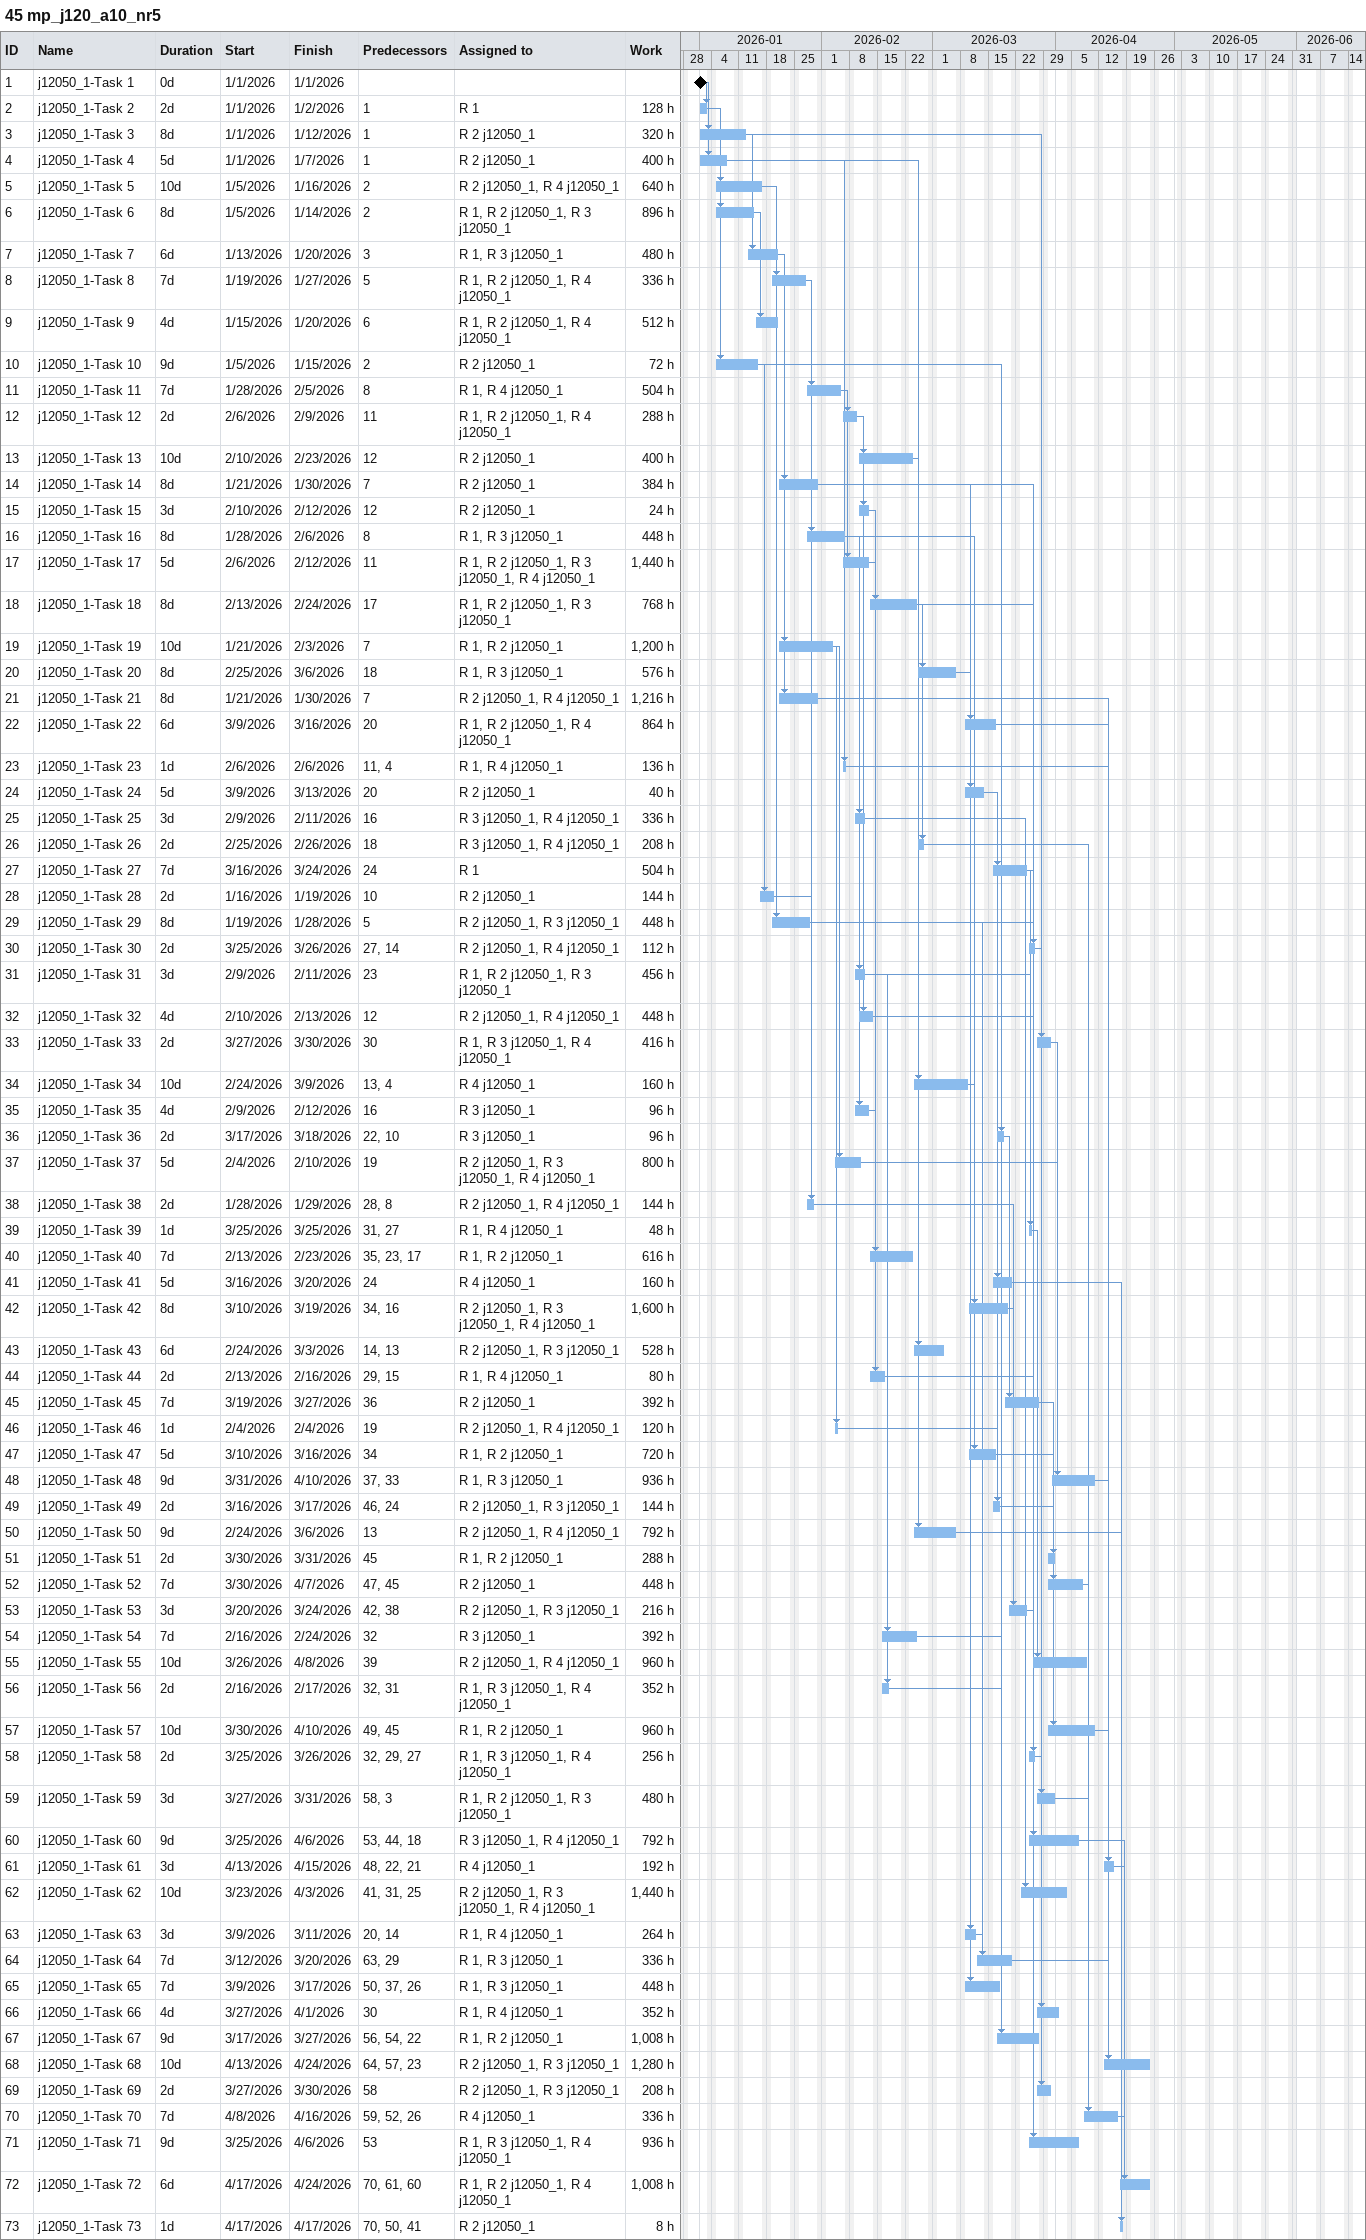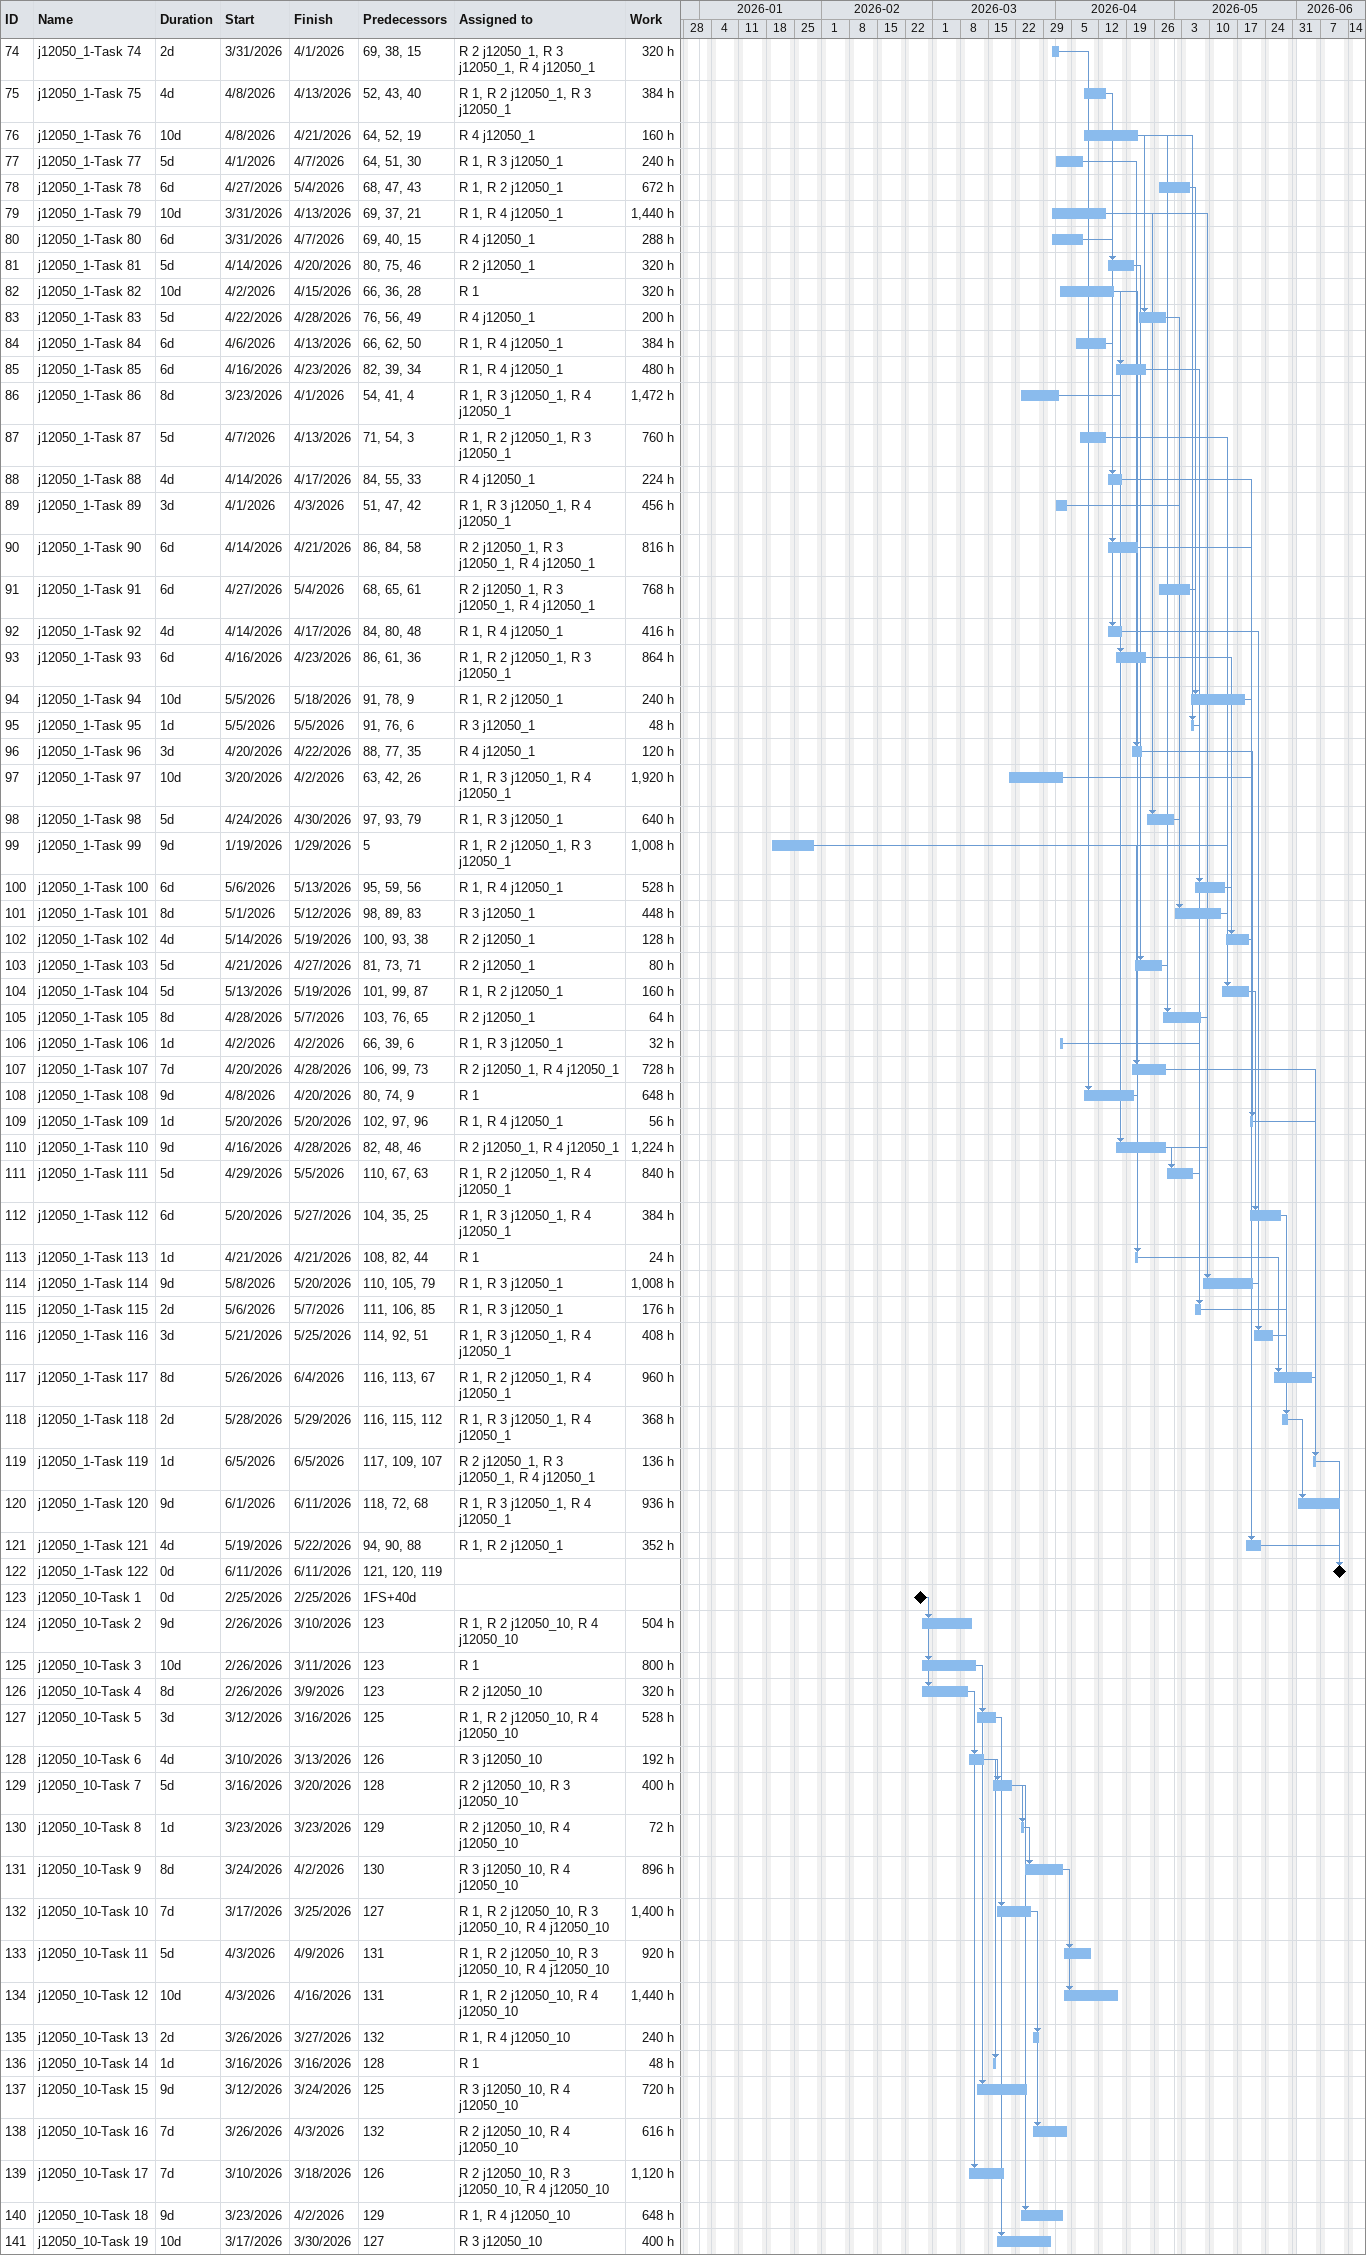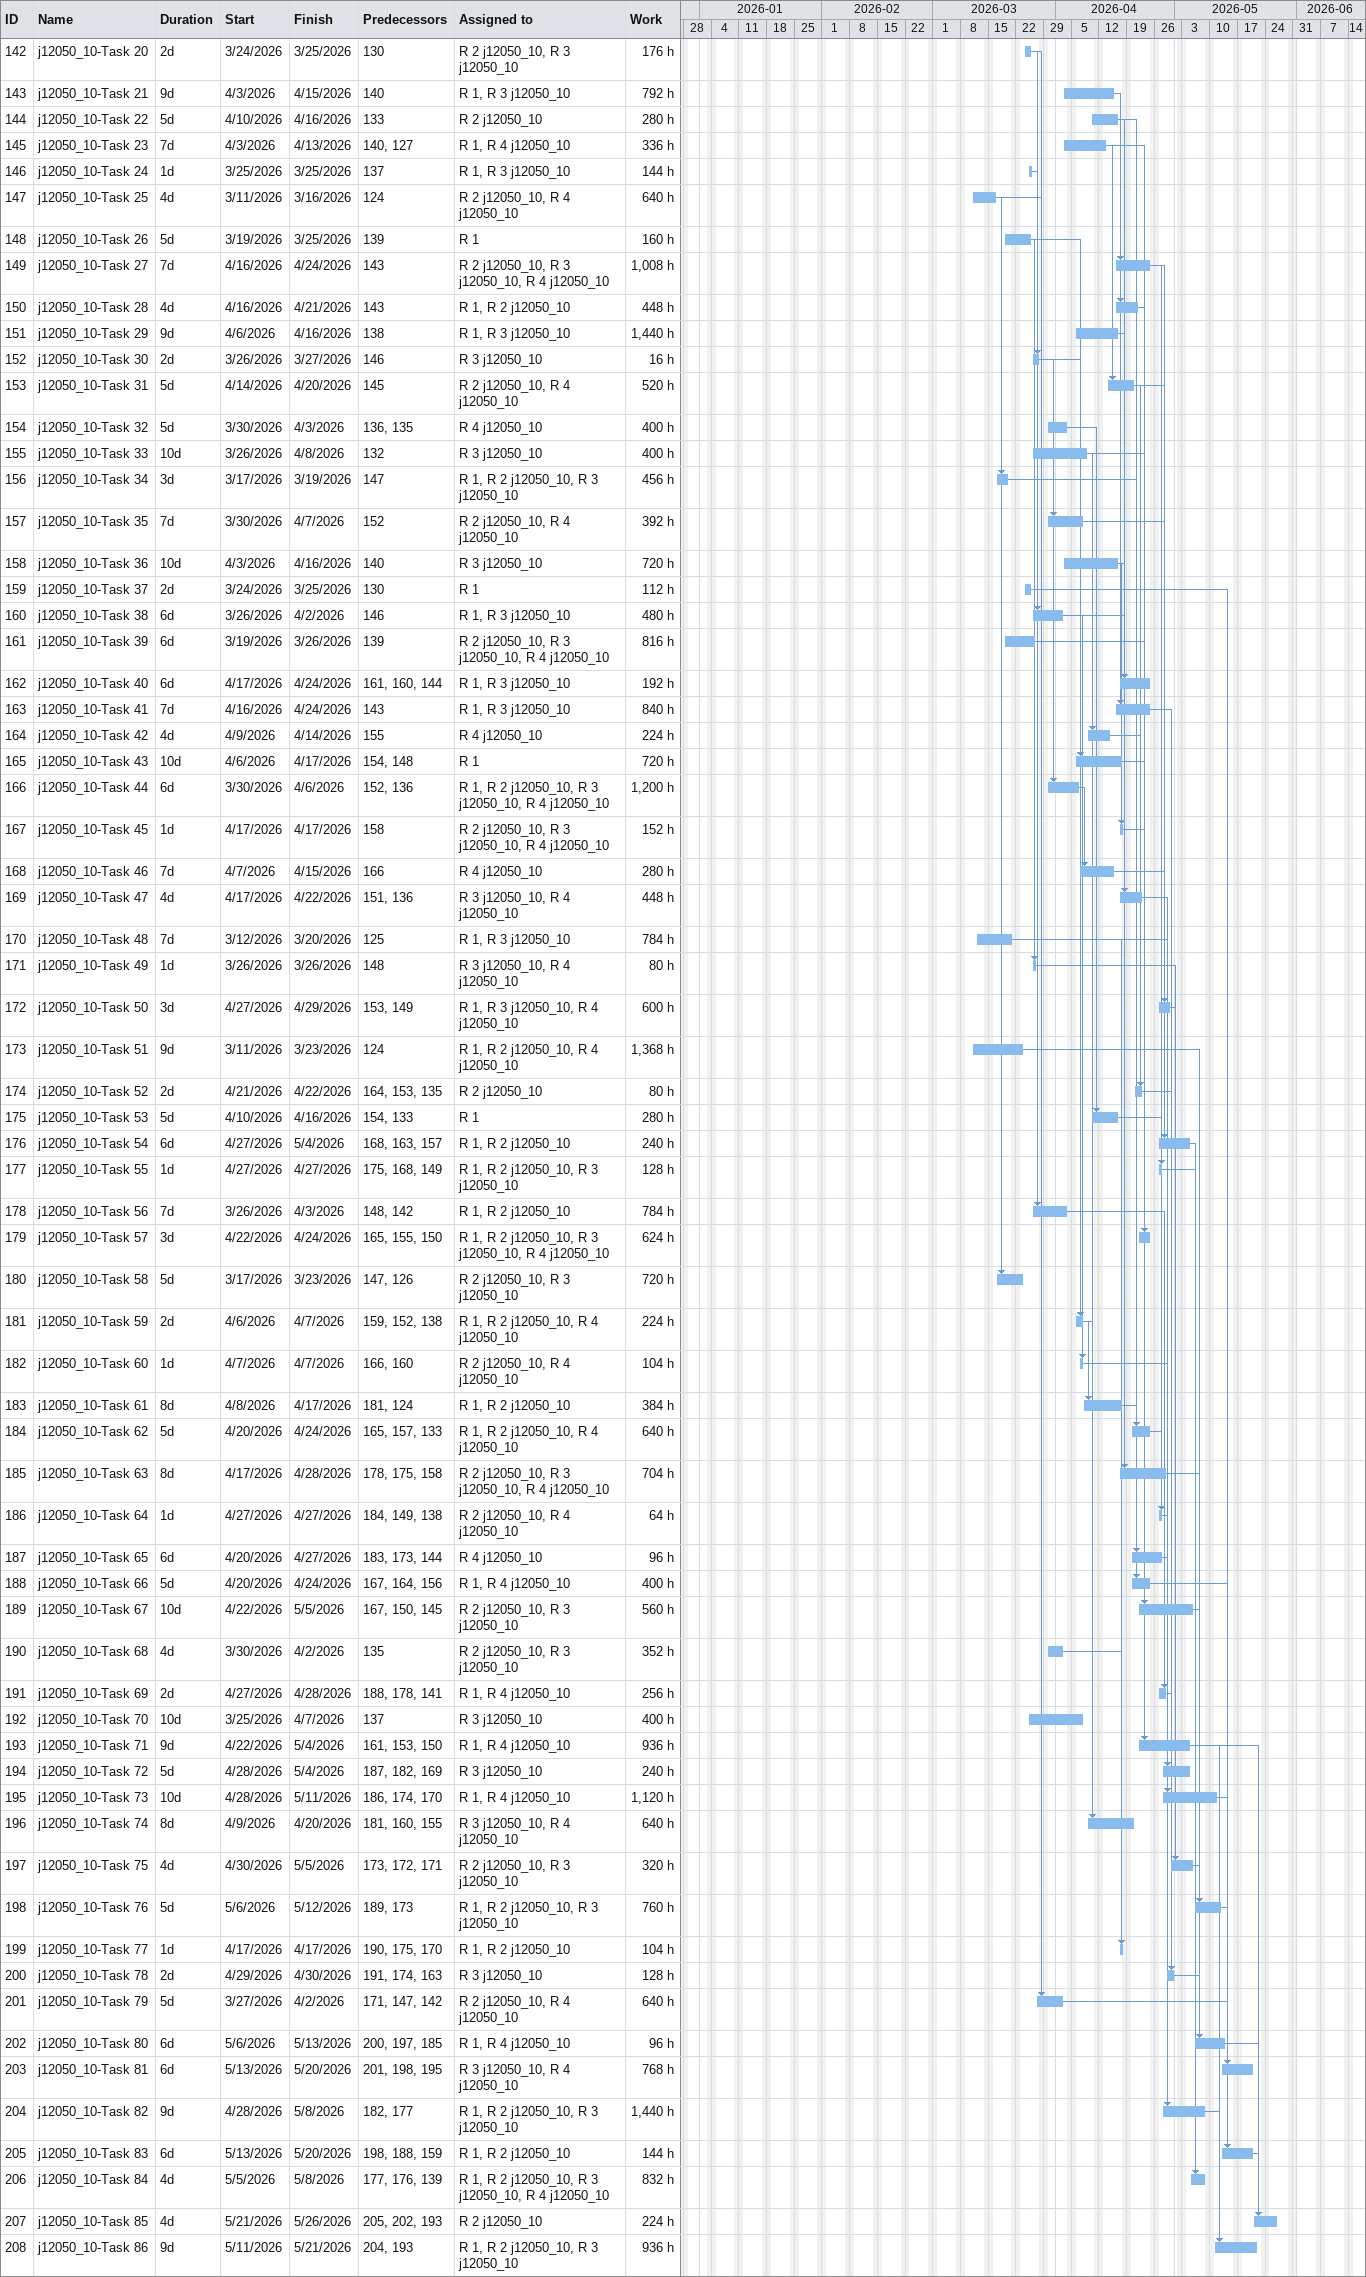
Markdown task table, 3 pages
45 mp_j120_a10_nr5

| ID | Task | Duration | Start | Finish | Predecessors | Resources | Work (h) |
|---|---|---|---|---|---|---|---|
| 1 | j12050_1-Task 1 | 0d | 2026-01-01 | 2026-01-01 |  |  |  |
| 2 | j12050_1-Task 2 | 2d | 2026-01-01 | 2026-01-02 | 1 | R 1 | 128 |
| 3 | j12050_1-Task 3 | 8d | 2026-01-01 | 2026-01-12 | 1 | R 2 j12050_1 | 320 |
| 4 | j12050_1-Task 4 | 5d | 2026-01-01 | 2026-01-07 | 1 | R 2 j12050_1 | 400 |
| 5 | j12050_1-Task 5 | 10d | 2026-01-05 | 2026-01-16 | 2 | R 2 j12050_1, R 4 j12050_1 | 640 |
| 6 | j12050_1-Task 6 | 8d | 2026-01-05 | 2026-01-14 | 2 | R 1, R 2 j12050_1, R 3 j12050_1 | 896 |
| 7 | j12050_1-Task 7 | 6d | 2026-01-13 | 2026-01-20 | 3 | R 1, R 3 j12050_1 | 480 |
| 8 | j12050_1-Task 8 | 7d | 2026-01-19 | 2026-01-27 | 5 | R 1, R 2 j12050_1, R 4 j12050_1 | 336 |
| 9 | j12050_1-Task 9 | 4d | 2026-01-15 | 2026-01-20 | 6 | R 1, R 2 j12050_1, R 4 j12050_1 | 512 |
| 10 | j12050_1-Task 10 | 9d | 2026-01-05 | 2026-01-15 | 2 | R 2 j12050_1 | 72 |
| 11 | j12050_1-Task 11 | 7d | 2026-01-28 | 2026-02-05 | 8 | R 1, R 4 j12050_1 | 504 |
| 12 | j12050_1-Task 12 | 2d | 2026-02-06 | 2026-02-09 | 11 | R 1, R 2 j12050_1, R 4 j12050_1 | 288 |
| 13 | j12050_1-Task 13 | 10d | 2026-02-10 | 2026-02-23 | 12 | R 2 j12050_1 | 400 |
| 14 | j12050_1-Task 14 | 8d | 2026-01-21 | 2026-01-30 | 7 | R 2 j12050_1 | 384 |
| 15 | j12050_1-Task 15 | 3d | 2026-02-10 | 2026-02-12 | 12 | R 2 j12050_1 | 24 |
| 16 | j12050_1-Task 16 | 8d | 2026-01-28 | 2026-02-06 | 8 | R 1, R 3 j12050_1 | 448 |
| 17 | j12050_1-Task 17 | 5d | 2026-02-06 | 2026-02-12 | 11 | R 1, R 2 j12050_1, R 3 j12050_1, R 4 j12050_1 | 1440 |
| 18 | j12050_1-Task 18 | 8d | 2026-02-13 | 2026-02-24 | 17 | R 1, R 2 j12050_1, R 3 j12050_1 | 768 |
| 19 | j12050_1-Task 19 | 10d | 2026-01-21 | 2026-02-03 | 7 | R 1, R 2 j12050_1 | 1200 |
| 20 | j12050_1-Task 20 | 8d | 2026-02-25 | 2026-03-06 | 18 | R 1, R 3 j12050_1 | 576 |
| 21 | j12050_1-Task 21 | 8d | 2026-01-21 | 2026-01-30 | 7 | R 2 j12050_1, R 4 j12050_1 | 1216 |
| 22 | j12050_1-Task 22 | 6d | 2026-03-09 | 2026-03-16 | 20 | R 1, R 2 j12050_1, R 4 j12050_1 | 864 |
| 23 | j12050_1-Task 23 | 1d | 2026-02-06 | 2026-02-06 | 11, 4 | R 1, R 4 j12050_1 | 136 |
| 24 | j12050_1-Task 24 | 5d | 2026-03-09 | 2026-03-13 | 20 | R 2 j12050_1 | 40 |
| 25 | j12050_1-Task 25 | 3d | 2026-02-09 | 2026-02-11 | 16 | R 3 j12050_1, R 4 j12050_1 | 336 |
| 26 | j12050_1-Task 26 | 2d | 2026-02-25 | 2026-02-26 | 18 | R 3 j12050_1, R 4 j12050_1 | 208 |
| 27 | j12050_1-Task 27 | 7d | 2026-03-16 | 2026-03-24 | 24 | R 1 | 504 |
| 28 | j12050_1-Task 28 | 2d | 2026-01-16 | 2026-01-19 | 10 | R 2 j12050_1 | 144 |
| 29 | j12050_1-Task 29 | 8d | 2026-01-19 | 2026-01-28 | 5 | R 2 j12050_1, R 3 j12050_1 | 448 |
| 30 | j12050_1-Task 30 | 2d | 2026-03-25 | 2026-03-26 | 27, 14 | R 2 j12050_1, R 4 j12050_1 | 112 |
| 31 | j12050_1-Task 31 | 3d | 2026-02-09 | 2026-02-11 | 23 | R 1, R 2 j12050_1, R 3 j12050_1 | 456 |
| 32 | j12050_1-Task 32 | 4d | 2026-02-10 | 2026-02-13 | 12 | R 2 j12050_1, R 4 j12050_1 | 448 |
| 33 | j12050_1-Task 33 | 2d | 2026-03-27 | 2026-03-30 | 30 | R 1, R 3 j12050_1, R 4 j12050_1 | 416 |
| 34 | j12050_1-Task 34 | 10d | 2026-02-24 | 2026-03-09 | 13, 4 | R 4 j12050_1 | 160 |
| 35 | j12050_1-Task 35 | 4d | 2026-02-09 | 2026-02-12 | 16 | R 3 j12050_1 | 96 |
| 36 | j12050_1-Task 36 | 2d | 2026-03-17 | 2026-03-18 | 22, 10 | R 3 j12050_1 | 96 |
| 37 | j12050_1-Task 37 | 5d | 2026-02-04 | 2026-02-10 | 19 | R 2 j12050_1, R 3 j12050_1, R 4 j12050_1 | 800 |
| 38 | j12050_1-Task 38 | 2d | 2026-01-28 | 2026-01-29 | 28, 8 | R 2 j12050_1, R 4 j12050_1 | 144 |
| 39 | j12050_1-Task 39 | 1d | 2026-03-25 | 2026-03-25 | 31, 27 | R 1, R 4 j12050_1 | 48 |
| 40 | j12050_1-Task 40 | 7d | 2026-02-13 | 2026-02-23 | 35, 23, 17 | R 1, R 2 j12050_1 | 616 |
| 41 | j12050_1-Task 41 | 5d | 2026-03-16 | 2026-03-20 | 24 | R 4 j12050_1 | 160 |
| 42 | j12050_1-Task 42 | 8d | 2026-03-10 | 2026-03-19 | 34, 16 | R 2 j12050_1, R 3 j12050_1, R 4 j12050_1 | 1600 |
| 43 | j12050_1-Task 43 | 6d | 2026-02-24 | 2026-03-03 | 14, 13 | R 2 j12050_1, R 3 j12050_1 | 528 |
| 44 | j12050_1-Task 44 | 2d | 2026-02-13 | 2026-02-16 | 29, 15 | R 1, R 4 j12050_1 | 80 |
| 45 | j12050_1-Task 45 | 7d | 2026-03-19 | 2026-03-27 | 36 | R 2 j12050_1 | 392 |
| 46 | j12050_1-Task 46 | 1d | 2026-02-04 | 2026-02-04 | 19 | R 2 j12050_1, R 4 j12050_1 | 120 |
| 47 | j12050_1-Task 47 | 5d | 2026-03-10 | 2026-03-16 | 34 | R 1, R 2 j12050_1 | 720 |
| 48 | j12050_1-Task 48 | 9d | 2026-03-31 | 2026-04-10 | 37, 33 | R 1, R 3 j12050_1 | 936 |
| 49 | j12050_1-Task 49 | 2d | 2026-03-16 | 2026-03-17 | 46, 24 | R 2 j12050_1, R 3 j12050_1 | 144 |
| 50 | j12050_1-Task 50 | 9d | 2026-02-24 | 2026-03-06 | 13 | R 2 j12050_1, R 4 j12050_1 | 792 |
| 51 | j12050_1-Task 51 | 2d | 2026-03-30 | 2026-03-31 | 45 | R 1, R 2 j12050_1 | 288 |
| 52 | j12050_1-Task 52 | 7d | 2026-03-30 | 2026-04-07 | 47, 45 | R 2 j12050_1 | 448 |
| 53 | j12050_1-Task 53 | 3d | 2026-03-20 | 2026-03-24 | 42, 38 | R 2 j12050_1, R 3 j12050_1 | 216 |
| 54 | j12050_1-Task 54 | 7d | 2026-02-16 | 2026-02-24 | 32 | R 3 j12050_1 | 392 |
| 55 | j12050_1-Task 55 | 10d | 2026-03-26 | 2026-04-08 | 39 | R 2 j12050_1, R 4 j12050_1 | 960 |
| 56 | j12050_1-Task 56 | 2d | 2026-02-16 | 2026-02-17 | 32, 31 | R 1, R 3 j12050_1, R 4 j12050_1 | 352 |
| 57 | j12050_1-Task 57 | 10d | 2026-03-30 | 2026-04-10 | 49, 45 | R 1, R 2 j12050_1 | 960 |
| 58 | j12050_1-Task 58 | 2d | 2026-03-25 | 2026-03-26 | 32, 29, 27 | R 1, R 3 j12050_1, R 4 j12050_1 | 256 |
| 59 | j12050_1-Task 59 | 3d | 2026-03-27 | 2026-03-31 | 58, 3 | R 1, R 2 j12050_1, R 3 j12050_1 | 480 |
| 60 | j12050_1-Task 60 | 9d | 2026-03-25 | 2026-04-06 | 53, 44, 18 | R 3 j12050_1, R 4 j12050_1 | 792 |
| 61 | j12050_1-Task 61 | 3d | 2026-04-13 | 2026-04-15 | 48, 22, 21 | R 4 j12050_1 | 192 |
| 62 | j12050_1-Task 62 | 10d | 2026-03-23 | 2026-04-03 | 41, 31, 25 | R 2 j12050_1, R 3 j12050_1, R 4 j12050_1 | 1440 |
| 63 | j12050_1-Task 63 | 3d | 2026-03-09 | 2026-03-11 | 20, 14 | R 1, R 4 j12050_1 | 264 |
| 64 | j12050_1-Task 64 | 7d | 2026-03-12 | 2026-03-20 | 63, 29 | R 1, R 3 j12050_1 | 336 |
| 65 | j12050_1-Task 65 | 7d | 2026-03-09 | 2026-03-17 | 50, 37, 26 | R 1, R 3 j12050_1 | 448 |
| 66 | j12050_1-Task 66 | 4d | 2026-03-27 | 2026-04-01 | 30 | R 1, R 4 j12050_1 | 352 |
| 67 | j12050_1-Task 67 | 9d | 2026-03-17 | 2026-03-27 | 56, 54, 22 | R 1, R 2 j12050_1 | 1008 |
| 68 | j12050_1-Task 68 | 10d | 2026-04-13 | 2026-04-24 | 64, 57, 23 | R 2 j12050_1, R 3 j12050_1 | 1280 |
| 69 | j12050_1-Task 69 | 2d | 2026-03-27 | 2026-03-30 | 58 | R 2 j12050_1, R 3 j12050_1 | 208 |
| 70 | j12050_1-Task 70 | 7d | 2026-04-08 | 2026-04-16 | 59, 52, 26 | R 4 j12050_1 | 336 |
| 71 | j12050_1-Task 71 | 9d | 2026-03-25 | 2026-04-06 | 53 | R 1, R 3 j12050_1, R 4 j12050_1 | 936 |
| 72 | j12050_1-Task 72 | 6d | 2026-04-17 | 2026-04-24 | 70, 61, 60 | R 1, R 2 j12050_1, R 4 j12050_1 | 1008 |
| 73 | j12050_1-Task 73 | 1d | 2026-04-17 | 2026-04-17 | 70, 50, 41 | R 2 j12050_1 | 8 |
| 74 | j12050_1-Task 74 | 2d | 2026-03-31 | 2026-04-01 | 69, 38, 15 | R 2 j12050_1, R 3 j12050_1, R 4 j12050_1 | 320 |
| 75 | j12050_1-Task 75 | 4d | 2026-04-08 | 2026-04-13 | 52, 43, 40 | R 1, R 2 j12050_1, R 3 j12050_1 | 384 |
| 76 | j12050_1-Task 76 | 10d | 2026-04-08 | 2026-04-21 | 64, 52, 19 | R 4 j12050_1 | 160 |
| 77 | j12050_1-Task 77 | 5d | 2026-04-01 | 2026-04-07 | 64, 51, 30 | R 1, R 3 j12050_1 | 240 |
| 78 | j12050_1-Task 78 | 6d | 2026-04-27 | 2026-05-04 | 68, 47, 43 | R 1, R 2 j12050_1 | 672 |
| 79 | j12050_1-Task 79 | 10d | 2026-03-31 | 2026-04-13 | 69, 37, 21 | R 1, R 4 j12050_1 | 1440 |
| 80 | j12050_1-Task 80 | 6d | 2026-03-31 | 2026-04-07 | 69, 40, 15 | R 4 j12050_1 | 288 |
| 81 | j12050_1-Task 81 | 5d | 2026-04-14 | 2026-04-20 | 80, 75, 46 | R 2 j12050_1 | 320 |
| 82 | j12050_1-Task 82 | 10d | 2026-04-02 | 2026-04-15 | 66, 36, 28 | R 1 | 320 |
| 83 | j12050_1-Task 83 | 5d | 2026-04-22 | 2026-04-28 | 76, 56, 49 | R 4 j12050_1 | 200 |
| 84 | j12050_1-Task 84 | 6d | 2026-04-06 | 2026-04-13 | 66, 62, 50 | R 1, R 4 j12050_1 | 384 |
| 85 | j12050_1-Task 85 | 6d | 2026-04-16 | 2026-04-23 | 82, 39, 34 | R 1, R 4 j12050_1 | 480 |
| 86 | j12050_1-Task 86 | 8d | 2026-03-23 | 2026-04-01 | 54, 41, 4 | R 1, R 3 j12050_1, R 4 j12050_1 | 1472 |
| 87 | j12050_1-Task 87 | 5d | 2026-04-07 | 2026-04-13 | 71, 54, 3 | R 1, R 2 j12050_1, R 3 j12050_1 | 760 |
| 88 | j12050_1-Task 88 | 4d | 2026-04-14 | 2026-04-17 | 84, 55, 33 | R 4 j12050_1 | 224 |
| 89 | j12050_1-Task 89 | 3d | 2026-04-01 | 2026-04-03 | 51, 47, 42 | R 1, R 3 j12050_1, R 4 j12050_1 | 456 |
| 90 | j12050_1-Task 90 | 6d | 2026-04-14 | 2026-04-21 | 86, 84, 58 | R 2 j12050_1, R 3 j12050_1, R 4 j12050_1 | 816 |
| 91 | j12050_1-Task 91 | 6d | 2026-04-27 | 2026-05-04 | 68, 65, 61 | R 2 j12050_1, R 3 j12050_1, R 4 j12050_1 | 768 |
| 92 | j12050_1-Task 92 | 4d | 2026-04-14 | 2026-04-17 | 84, 80, 48 | R 1, R 4 j12050_1 | 416 |
| 93 | j12050_1-Task 93 | 6d | 2026-04-16 | 2026-04-23 | 86, 61, 36 | R 1, R 2 j12050_1, R 3 j12050_1 | 864 |
| 94 | j12050_1-Task 94 | 10d | 2026-05-05 | 2026-05-18 | 91, 78, 9 | R 1, R 2 j12050_1 | 240 |
| 95 | j12050_1-Task 95 | 1d | 2026-05-05 | 2026-05-05 | 91, 76, 6 | R 3 j12050_1 | 48 |
| 96 | j12050_1-Task 96 | 3d | 2026-04-20 | 2026-04-22 | 88, 77, 35 | R 4 j12050_1 | 120 |
| 97 | j12050_1-Task 97 | 10d | 2026-03-20 | 2026-04-02 | 63, 42, 26 | R 1, R 3 j12050_1, R 4 j12050_1 | 1920 |
| 98 | j12050_1-Task 98 | 5d | 2026-04-24 | 2026-04-30 | 97, 93, 79 | R 1, R 3 j12050_1 | 640 |
| 99 | j12050_1-Task 99 | 9d | 2026-01-19 | 2026-01-29 | 5 | R 1, R 2 j12050_1, R 3 j12050_1 | 1008 |
| 100 | j12050_1-Task 100 | 6d | 2026-05-06 | 2026-05-13 | 95, 59, 56 | R 1, R 4 j12050_1 | 528 |
| 101 | j12050_1-Task 101 | 8d | 2026-05-01 | 2026-05-12 | 98, 89, 83 | R 3 j12050_1 | 448 |
| 102 | j12050_1-Task 102 | 4d | 2026-05-14 | 2026-05-19 | 100, 93, 38 | R 2 j12050_1 | 128 |
| 103 | j12050_1-Task 103 | 5d | 2026-04-21 | 2026-04-27 | 81, 73, 71 | R 2 j12050_1 | 80 |
| 104 | j12050_1-Task 104 | 5d | 2026-05-13 | 2026-05-19 | 101, 99, 87 | R 1, R 2 j12050_1 | 160 |
| 105 | j12050_1-Task 105 | 8d | 2026-04-28 | 2026-05-07 | 103, 76, 65 | R 2 j12050_1 | 64 |
| 106 | j12050_1-Task 106 | 1d | 2026-04-02 | 2026-04-02 | 66, 39, 6 | R 1, R 3 j12050_1 | 32 |
| 107 | j12050_1-Task 107 | 7d | 2026-04-20 | 2026-04-28 | 106, 99, 73 | R 2 j12050_1, R 4 j12050_1 | 728 |
| 108 | j12050_1-Task 108 | 9d | 2026-04-08 | 2026-04-20 | 80, 74, 9 | R 1 | 648 |
| 109 | j12050_1-Task 109 | 1d | 2026-05-20 | 2026-05-20 | 102, 97, 96 | R 1, R 4 j12050_1 | 56 |
| 110 | j12050_1-Task 110 | 9d | 2026-04-16 | 2026-04-28 | 82, 48, 46 | R 2 j12050_1, R 4 j12050_1 | 1224 |
| 111 | j12050_1-Task 111 | 5d | 2026-04-29 | 2026-05-05 | 110, 67, 63 | R 1, R 2 j12050_1, R 4 j12050_1 | 840 |
| 112 | j12050_1-Task 112 | 6d | 2026-05-20 | 2026-05-27 | 104, 35, 25 | R 1, R 3 j12050_1, R 4 j12050_1 | 384 |
| 113 | j12050_1-Task 113 | 1d | 2026-04-21 | 2026-04-21 | 108, 82, 44 | R 1 | 24 |
| 114 | j12050_1-Task 114 | 9d | 2026-05-08 | 2026-05-20 | 110, 105, 79 | R 1, R 3 j12050_1 | 1008 |
| 115 | j12050_1-Task 115 | 2d | 2026-05-06 | 2026-05-07 | 111, 106, 85 | R 1, R 3 j12050_1 | 176 |
| 116 | j12050_1-Task 116 | 3d | 2026-05-21 | 2026-05-25 | 114, 92, 51 | R 1, R 3 j12050_1, R 4 j12050_1 | 408 |
| 117 | j12050_1-Task 117 | 8d | 2026-05-26 | 2026-06-04 | 116, 113, 67 | R 1, R 2 j12050_1, R 4 j12050_1 | 960 |
| 118 | j12050_1-Task 118 | 2d | 2026-05-28 | 2026-05-29 | 116, 115, 112 | R 1, R 3 j12050_1, R 4 j12050_1 | 368 |
| 119 | j12050_1-Task 119 | 1d | 2026-06-05 | 2026-06-05 | 117, 109, 107 | R 2 j12050_1, R 3 j12050_1, R 4 j12050_1 | 136 |
| 120 | j12050_1-Task 120 | 9d | 2026-06-01 | 2026-06-11 | 118, 72, 68 | R 1, R 3 j12050_1, R 4 j12050_1 | 936 |
| 121 | j12050_1-Task 121 | 4d | 2026-05-19 | 2026-05-22 | 94, 90, 88 | R 1, R 2 j12050_1 | 352 |
| 122 | j12050_1-Task 122 | 0d | 2026-06-11 | 2026-06-11 | 121, 120, 119 |  |  |
| 123 | j12050_10-Task 1 | 0d | 2026-02-25 | 2026-02-25 | 1FS+40d |  |  |
| 124 | j12050_10-Task 2 | 9d | 2026-02-26 | 2026-03-10 | 123 | R 1, R 2 j12050_10, R 4 j12050_10 | 504 |
| 125 | j12050_10-Task 3 | 10d | 2026-02-26 | 2026-03-11 | 123 | R 1 | 800 |
| 126 | j12050_10-Task 4 | 8d | 2026-02-26 | 2026-03-09 | 123 | R 2 j12050_10 | 320 |
| 127 | j12050_10-Task 5 | 3d | 2026-03-12 | 2026-03-16 | 125 | R 1, R 2 j12050_10, R 4 j12050_10 | 528 |
| 128 | j12050_10-Task 6 | 4d | 2026-03-10 | 2026-03-13 | 126 | R 3 j12050_10 | 192 |
| 129 | j12050_10-Task 7 | 5d | 2026-03-16 | 2026-03-20 | 128 | R 2 j12050_10, R 3 j12050_10 | 400 |
| 130 | j12050_10-Task 8 | 1d | 2026-03-23 | 2026-03-23 | 129 | R 2 j12050_10, R 4 j12050_10 | 72 |
| 131 | j12050_10-Task 9 | 8d | 2026-03-24 | 2026-04-02 | 130 | R 3 j12050_10, R 4 j12050_10 | 896 |
| 132 | j12050_10-Task 10 | 7d | 2026-03-17 | 2026-03-25 | 127 | R 1, R 2 j12050_10, R 3 j12050_10, R 4 j12050_10 | 1400 |
| 133 | j12050_10-Task 11 | 5d | 2026-04-03 | 2026-04-09 | 131 | R 1, R 2 j12050_10, R 3 j12050_10, R 4 j12050_10 | 920 |
| 134 | j12050_10-Task 12 | 10d | 2026-04-03 | 2026-04-16 | 131 | R 1, R 2 j12050_10, R 4 j12050_10 | 1440 |
| 135 | j12050_10-Task 13 | 2d | 2026-03-26 | 2026-03-27 | 132 | R 1, R 4 j12050_10 | 240 |
| 136 | j12050_10-Task 14 | 1d | 2026-03-16 | 2026-03-16 | 128 | R 1 | 48 |
| 137 | j12050_10-Task 15 | 9d | 2026-03-12 | 2026-03-24 | 125 | R 3 j12050_10, R 4 j12050_10 | 720 |
| 138 | j12050_10-Task 16 | 7d | 2026-03-26 | 2026-04-03 | 132 | R 2 j12050_10, R 4 j12050_10 | 616 |
| 139 | j12050_10-Task 17 | 7d | 2026-03-10 | 2026-03-18 | 126 | R 2 j12050_10, R 3 j12050_10, R 4 j12050_10 | 1120 |
| 140 | j12050_10-Task 18 | 9d | 2026-03-23 | 2026-04-02 | 129 | R 1, R 4 j12050_10 | 648 |
| 141 | j12050_10-Task 19 | 10d | 2026-03-17 | 2026-03-30 | 127 | R 3 j12050_10 | 400 |
| 142 | j12050_10-Task 20 | 2d | 2026-03-24 | 2026-03-25 | 130 | R 2 j12050_10, R 3 j12050_10 | 176 |
| 143 | j12050_10-Task 21 | 9d | 2026-04-03 | 2026-04-15 | 140 | R 1, R 3 j12050_10 | 792 |
| 144 | j12050_10-Task 22 | 5d | 2026-04-10 | 2026-04-16 | 133 | R 2 j12050_10 | 280 |
| 145 | j12050_10-Task 23 | 7d | 2026-04-03 | 2026-04-13 | 140, 127 | R 1, R 4 j12050_10 | 336 |
| 146 | j12050_10-Task 24 | 1d | 2026-03-25 | 2026-03-25 | 137 | R 1, R 3 j12050_10 | 144 |
| 147 | j12050_10-Task 25 | 4d | 2026-03-11 | 2026-03-16 | 124 | R 2 j12050_10, R 4 j12050_10 | 640 |
| 148 | j12050_10-Task 26 | 5d | 2026-03-19 | 2026-03-25 | 139 | R 1 | 160 |
| 149 | j12050_10-Task 27 | 7d | 2026-04-16 | 2026-04-24 | 143 | R 2 j12050_10, R 3 j12050_10, R 4 j12050_10 | 1008 |
| 150 | j12050_10-Task 28 | 4d | 2026-04-16 | 2026-04-21 | 143 | R 1, R 2 j12050_10 | 448 |
| 151 | j12050_10-Task 29 | 9d | 2026-04-06 | 2026-04-16 | 138 | R 1, R 3 j12050_10 | 1440 |
| 152 | j12050_10-Task 30 | 2d | 2026-03-26 | 2026-03-27 | 146 | R 3 j12050_10 | 16 |
| 153 | j12050_10-Task 31 | 5d | 2026-04-14 | 2026-04-20 | 145 | R 2 j12050_10, R 4 j12050_10 | 520 |
| 154 | j12050_10-Task 32 | 5d | 2026-03-30 | 2026-04-03 | 136, 135 | R 4 j12050_10 | 400 |
| 155 | j12050_10-Task 33 | 10d | 2026-03-26 | 2026-04-08 | 132 | R 3 j12050_10 | 400 |
| 156 | j12050_10-Task 34 | 3d | 2026-03-17 | 2026-03-19 | 147 | R 1, R 2 j12050_10, R 3 j12050_10 | 456 |
| 157 | j12050_10-Task 35 | 7d | 2026-03-30 | 2026-04-07 | 152 | R 2 j12050_10, R 4 j12050_10 | 392 |
| 158 | j12050_10-Task 36 | 10d | 2026-04-03 | 2026-04-16 | 140 | R 3 j12050_10 | 720 |
| 159 | j12050_10-Task 37 | 2d | 2026-03-24 | 2026-03-25 | 130 | R 1 | 112 |
| 160 | j12050_10-Task 38 | 6d | 2026-03-26 | 2026-04-02 | 146 | R 1, R 3 j12050_10 | 480 |
| 161 | j12050_10-Task 39 | 6d | 2026-03-19 | 2026-03-26 | 139 | R 2 j12050_10, R 3 j12050_10, R 4 j12050_10 | 816 |
| 162 | j12050_10-Task 40 | 6d | 2026-04-17 | 2026-04-24 | 161, 160, 144 | R 1, R 3 j12050_10 | 192 |
| 163 | j12050_10-Task 41 | 7d | 2026-04-16 | 2026-04-24 | 143 | R 1, R 3 j12050_10 | 840 |
| 164 | j12050_10-Task 42 | 4d | 2026-04-09 | 2026-04-14 | 155 | R 4 j12050_10 | 224 |
| 165 | j12050_10-Task 43 | 10d | 2026-04-06 | 2026-04-17 | 154, 148 | R 1 | 720 |
| 166 | j12050_10-Task 44 | 6d | 2026-03-30 | 2026-04-06 | 152, 136 | R 1, R 2 j12050_10, R 3 j12050_10, R 4 j12050_10 | 1200 |
| 167 | j12050_10-Task 45 | 1d | 2026-04-17 | 2026-04-17 | 158 | R 2 j12050_10, R 3 j12050_10, R 4 j12050_10 | 152 |
| 168 | j12050_10-Task 46 | 7d | 2026-04-07 | 2026-04-15 | 166 | R 4 j12050_10 | 280 |
| 169 | j12050_10-Task 47 | 4d | 2026-04-17 | 2026-04-22 | 151, 136 | R 3 j12050_10, R 4 j12050_10 | 448 |
| 170 | j12050_10-Task 48 | 7d | 2026-03-12 | 2026-03-20 | 125 | R 1, R 3 j12050_10 | 784 |
| 171 | j12050_10-Task 49 | 1d | 2026-03-26 | 2026-03-26 | 148 | R 3 j12050_10, R 4 j12050_10 | 80 |
| 172 | j12050_10-Task 50 | 3d | 2026-04-27 | 2026-04-29 | 153, 149 | R 1, R 3 j12050_10, R 4 j12050_10 | 600 |
| 173 | j12050_10-Task 51 | 9d | 2026-03-11 | 2026-03-23 | 124 | R 1, R 2 j12050_10, R 4 j12050_10 | 1368 |
| 174 | j12050_10-Task 52 | 2d | 2026-04-21 | 2026-04-22 | 164, 153, 135 | R 2 j12050_10 | 80 |
| 175 | j12050_10-Task 53 | 5d | 2026-04-10 | 2026-04-16 | 154, 133 | R 1 | 280 |
| 176 | j12050_10-Task 54 | 6d | 2026-04-27 | 2026-05-04 | 168, 163, 157 | R 1, R 2 j12050_10 | 240 |
| 177 | j12050_10-Task 55 | 1d | 2026-04-27 | 2026-04-27 | 175, 168, 149 | R 1, R 2 j12050_10, R 3 j12050_10 | 128 |
| 178 | j12050_10-Task 56 | 7d | 2026-03-26 | 2026-04-03 | 148, 142 | R 1, R 2 j12050_10 | 784 |
| 179 | j12050_10-Task 57 | 3d | 2026-04-22 | 2026-04-24 | 165, 155, 150 | R 1, R 2 j12050_10, R 3 j12050_10, R 4 j12050_10 | 624 |
| 180 | j12050_10-Task 58 | 5d | 2026-03-17 | 2026-03-23 | 147, 126 | R 2 j12050_10, R 3 j12050_10 | 720 |
| 181 | j12050_10-Task 59 | 2d | 2026-04-06 | 2026-04-07 | 159, 152, 138 | R 1, R 2 j12050_10, R 4 j12050_10 | 224 |
| 182 | j12050_10-Task 60 | 1d | 2026-04-07 | 2026-04-07 | 166, 160 | R 2 j12050_10, R 4 j12050_10 | 104 |
| 183 | j12050_10-Task 61 | 8d | 2026-04-08 | 2026-04-17 | 181, 124 | R 1, R 2 j12050_10 | 384 |
| 184 | j12050_10-Task 62 | 5d | 2026-04-20 | 2026-04-24 | 165, 157, 133 | R 1, R 2 j12050_10, R 4 j12050_10 | 640 |
| 185 | j12050_10-Task 63 | 8d | 2026-04-17 | 2026-04-28 | 178, 175, 158 | R 2 j12050_10, R 3 j12050_10, R 4 j12050_10 | 704 |
| 186 | j12050_10-Task 64 | 1d | 2026-04-27 | 2026-04-27 | 184, 149, 138 | R 2 j12050_10, R 4 j12050_10 | 64 |
| 187 | j12050_10-Task 65 | 6d | 2026-04-20 | 2026-04-27 | 183, 173, 144 | R 4 j12050_10 | 96 |
| 188 | j12050_10-Task 66 | 5d | 2026-04-20 | 2026-04-24 | 167, 164, 156 | R 1, R 4 j12050_10 | 400 |
| 189 | j12050_10-Task 67 | 10d | 2026-04-22 | 2026-05-05 | 167, 150, 145 | R 2 j12050_10, R 3 j12050_10 | 560 |
| 190 | j12050_10-Task 68 | 4d | 2026-03-30 | 2026-04-02 | 135 | R 2 j12050_10, R 3 j12050_10 | 352 |
| 191 | j12050_10-Task 69 | 2d | 2026-04-27 | 2026-04-28 | 188, 178, 141 | R 1, R 4 j12050_10 | 256 |
| 192 | j12050_10-Task 70 | 10d | 2026-03-25 | 2026-04-07 | 137 | R 3 j12050_10 | 400 |
| 193 | j12050_10-Task 71 | 9d | 2026-04-22 | 2026-05-04 | 161, 153, 150 | R 1, R 4 j12050_10 | 936 |
| 194 | j12050_10-Task 72 | 5d | 2026-04-28 | 2026-05-04 | 187, 182, 169 | R 3 j12050_10 | 240 |
| 195 | j12050_10-Task 73 | 10d | 2026-04-28 | 2026-05-11 | 186, 174, 170 | R 1, R 4 j12050_10 | 1120 |
| 196 | j12050_10-Task 74 | 8d | 2026-04-09 | 2026-04-20 | 181, 160, 155 | R 3 j12050_10, R 4 j12050_10 | 640 |
| 197 | j12050_10-Task 75 | 4d | 2026-04-30 | 2026-05-05 | 173, 172, 171 | R 2 j12050_10, R 3 j12050_10 | 320 |
| 198 | j12050_10-Task 76 | 5d | 2026-05-06 | 2026-05-12 | 189, 173 | R 1, R 2 j12050_10, R 3 j12050_10 | 760 |
| 199 | j12050_10-Task 77 | 1d | 2026-04-17 | 2026-04-17 | 190, 175, 170 | R 1, R 2 j12050_10 | 104 |
| 200 | j12050_10-Task 78 | 2d | 2026-04-29 | 2026-04-30 | 191, 174, 163 | R 3 j12050_10 | 128 |
| 201 | j12050_10-Task 79 | 5d | 2026-03-27 | 2026-04-02 | 171, 147, 142 | R 2 j12050_10, R 4 j12050_10 | 640 |
| 202 | j12050_10-Task 80 | 6d | 2026-05-06 | 2026-05-13 | 200, 197, 185 | R 1, R 4 j12050_10 | 96 |
| 203 | j12050_10-Task 81 | 6d | 2026-05-13 | 2026-05-20 | 201, 198, 195 | R 3 j12050_10, R 4 j12050_10 | 768 |
| 204 | j12050_10-Task 82 | 9d | 2026-04-28 | 2026-05-08 | 182, 177 | R 1, R 2 j12050_10, R 3 j12050_10 | 1440 |
| 205 | j12050_10-Task 83 | 6d | 2026-05-13 | 2026-05-20 | 198, 188, 159 | R 1, R 2 j12050_10 | 144 |
| 206 | j12050_10-Task 84 | 4d | 2026-05-05 | 2026-05-08 | 177, 176, 139 | R 1, R 2 j12050_10, R 3 j12050_10, R 4 j12050_10 | 832 |
| 207 | j12050_10-Task 85 | 4d | 2026-05-21 | 2026-05-26 | 205, 202, 193 | R 2 j12050_10 | 224 |
| 208 | j12050_10-Task 86 | 9d | 2026-05-11 | 2026-05-21 | 204, 193 | R 1, R 2 j12050_10, R 3 j12050_10 | 936 |
